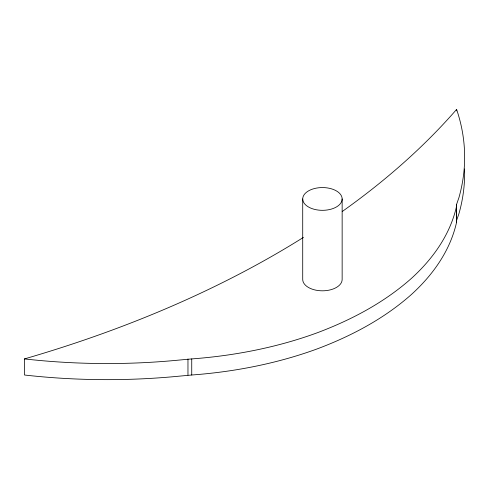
<?xml version="1.0" encoding="UTF-8"?>
<svg xmlns="http://www.w3.org/2000/svg" width="489" height="489" viewBox="0 0 489 489"><rect width="100%" height="100%" fill="white"/><g stroke="black" fill="none" stroke-linecap="round" stroke-linejoin="round"><path stroke-width="0.73" d="M303.418 237.403A971.949 561.152 0 0 1 24.45 358.914L24.45 375.008A430.821 248.736 0 0 0 177.635 376.31L191.737 375.008A305.772 176.535 0 0 0 317.147 348.914C351.267 336.084 384.024 318.791 411.414 294.494A305.772 176.535 0 0 0 456.61 222.085L456.506 204.567L458.859 197.849A430.821 248.736 0 0 0 456.61 109.408A971.949 561.152 0 0 1 342.196 211.529M456.506 220.667L458.859 213.944A430.821 248.736 0 0 0 464.581 168.925M456.506 204.567L456.61 205.991A305.772 176.535 0 0 1 411.414 278.394C384.024 302.697 351.267 319.983 317.147 332.82A305.772 176.535 0 0 1 191.737 358.914L177.635 360.21A430.821 248.736 0 0 1 24.45 358.914M456.61 109.408L456.61 110.869M456.61 205.991L456.61 222.085M342.147 198.944A19.713 11.381 0 0 1 312.575 208.803A19.713 11.381 0 0 1 312.575 189.09A19.713 11.381 0 0 1 342.147 198.944L342.147 279.433A19.713 11.381 0 0 1 322.428 290.814A19.713 11.381 0 0 1 302.715 279.433L302.715 198.944M191.737 358.914L191.737 375.008M187.965 359.005L187.965 375.1"/></g></svg>
